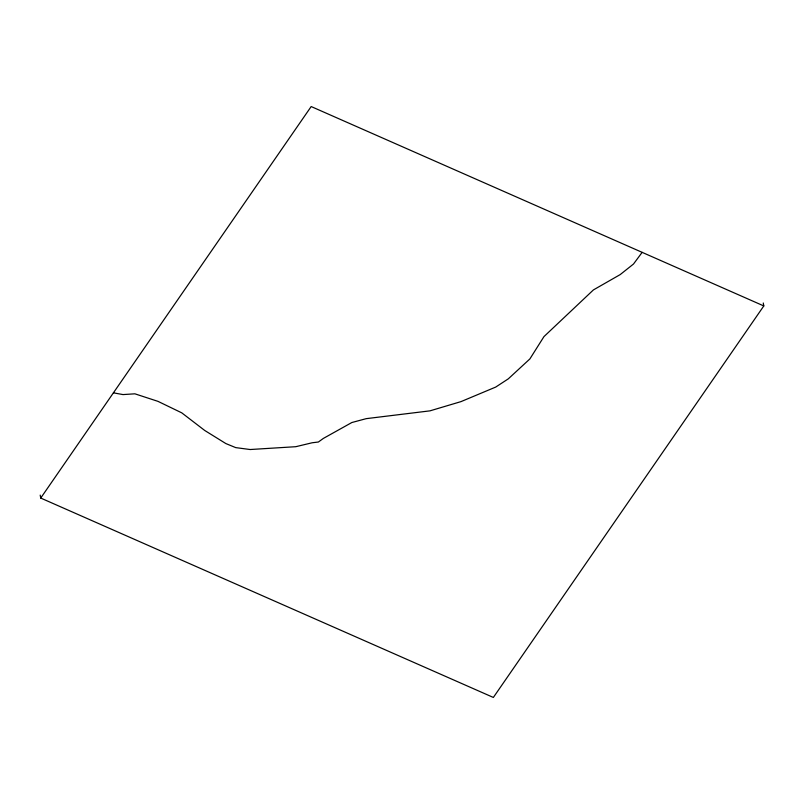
<?xml version="1.0" encoding="UTF-8"?>
<svg xmlns="http://www.w3.org/2000/svg" width="804" height="804" viewBox="0 0 804 804"><rect width="100%" height="100%" fill="white"/><g stroke="black" fill="none" stroke-linecap="round" stroke-linejoin="round"><path stroke-width="1.21" d="M40.733 498.058L311.178 106.55L763.8 305.942L493.354 697.45L40.733 498.058L40.2 495.093M642.145 252.355L633.502 264.024L620.206 274.586L593.412 289.922L543.956 336.615L529.876 358.936L508.279 378.865L495.726 387.066L460.993 401.618L429.979 410.854L366.222 418.653L351.851 422.522L323.359 438.421L318.384 442.019L312.193 442.763L295.761 446.702L250.144 449.526L235.723 447.617L225.874 443.577L204.759 430.492L181.774 412.854L157.976 401.357L134.881 393.819L123.002 394.583L113.414 392.834M763.267 302.977L763.8 305.942"/></g></svg>
